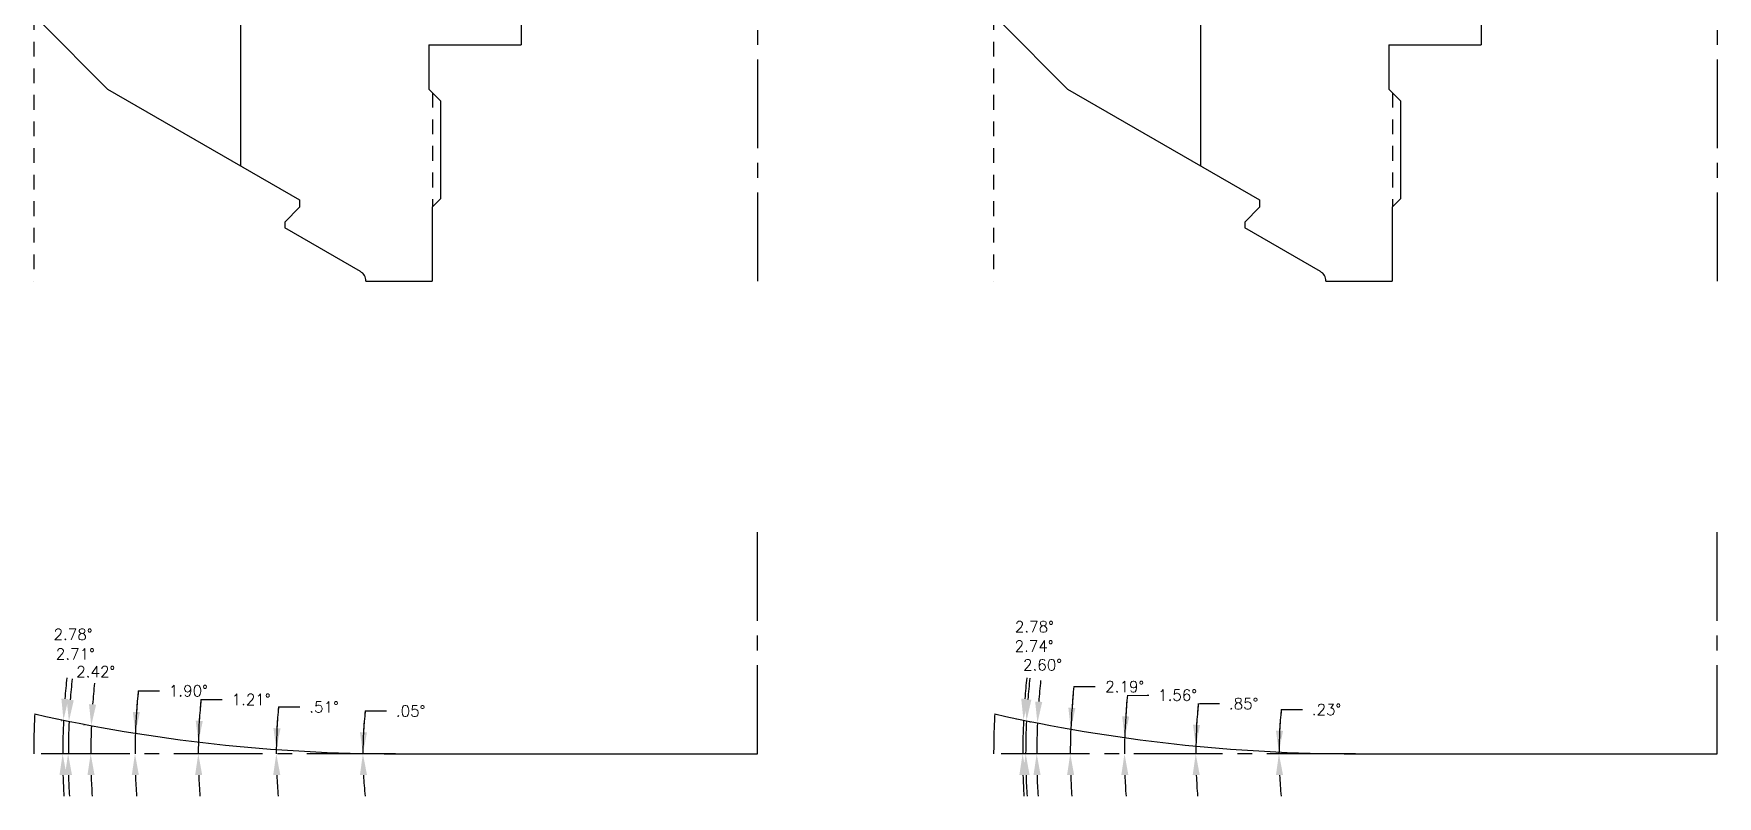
# Model space of a CAD drawing. Extents: x 129 to 184.4, y 10.4 to 28.2.
# Drawn here: x 153.84 to 168.09, y 10.4 to 16.85 of the extents above; entities that cross this region are included whole.
import ezdxf

# ---------------------------------------------------------------- set-up
doc = ezdxf.new("R2010")
doc.units = 0
doc.header["$MEASUREMENT"] = 0
doc.header["$PDMODE"] = 35
doc.linetypes.add('CENTER2', pattern=[1.125, 0.75, -0.125, 0.125, -0.125])
doc.linetypes.add('HIDDEN2', pattern=[0.1875, 0.125, -0.0625])
doc.layers.get('0').update_dxf_attribs({"linetype": 'CONTINUOUS'})
doc.layers.get('Defpoints').update_dxf_attribs({"color": 10, "linetype": 'CONTINUOUS'})
doc.layers.add('CLine', color=5, linetype='CENTER2')
doc.layers.add('Dims', color=4, linetype='CONTINUOUS')
doc.styles.add('RomanS', font='romans')
doc.dimstyles.get("Standard").update_dxf_attribs({"dimtxt": 0.094, "dimasz": 0.18, "dimexe": 0.0625, "dimexo": 0.0625, "dimgap": 0.09, "dimtad": 0, "dimtih": 1, "dimtoh": 1, "dimdec": 4, "dimzin": 4, "dimdsep": 46, "dimtxsty": 'RomanS', "dimcen": 0.09, "dimazin": 1, "dimtfac": 1, "dimtdec": 4, "dimtofl": 0, "dimtmove": 0, "dimatfit": 1, "dimfxl": 1, "dimtfill": 1, "dimtolj": 1, "dimtzin": 0, "dimarcsym": 0})

# ---------------------------------------------------------------- blocks, each defined once
blk = doc.blocks.new('*D172')
at = {"layer": 'Defpoints', "color": 0, "transparency": 16777216}
for p in [(156.629, 10.759), (156.629, 10.758), (156.629, 10.757), (159.968, 10.757)]:
    blk.add_point(p, dxfattribs=at)
at = {"layer": 'Dims', "color": 0, "lineweight": -2, "transparency": 16777216}
blk.add_line((156.649, 11.119), (156.829, 11.119), dxfattribs=at)
for start, end in [(173.772, 179.9533), (173.7743, 176.8638), (183.0895, 186.179)]:
    blk.add_arc((159.968, 10.757), 3.339, start, end, dxfattribs=at)
at = {"layer": 'Dims', "color": 0, "transparency": 16777216}
for points in [[(156.664, 10.938), (156.604, 10.94), (156.629, 10.759)], [(156.604, 10.576), (156.664, 10.578), (156.629, 10.757)]]:
    blk.add_solid(points, dxfattribs=at)
at = {"layer": 'Dims', "color": 0, "transparency": 16777216, "insert": (157.033, 11.119), "char_height": 0.094, "attachment_point": 5, "style": 'RomanS', "bg_fill": 3, "box_fill_scale": 1.25, "bg_fill_color": 256, "bg_fill_true_color": 13158600, "bg_fill_transparency": 0}
blk.add_mtext('\\A1;.05°', dxfattribs=at)
blk = doc.blocks.new('*D173')
at = {"layer": 'Defpoints', "color": 0, "transparency": 16777216}
for p in [(155.896, 10.793), (155.896, 10.769), (155.896, 10.757), (159.968, 10.757)]:
    blk.add_point(p, dxfattribs=at)
at = {"layer": 'Dims', "color": 0, "lineweight": -2, "transparency": 16777216}
blk.add_line((155.915, 11.153), (156.095, 11.153), dxfattribs=at)
for start, end in [(174.4201, 179.4878), (174.4214, 176.9546), (182.5332, 185.0664)]:
    blk.add_arc((159.968, 10.757), 4.072, start, end, dxfattribs=at)
at = {"layer": 'Dims', "color": 0, "transparency": 16777216}
for points in [[(155.932, 10.972), (155.872, 10.974), (155.896, 10.793)], [(155.87, 10.576), (155.93, 10.577), (155.896, 10.757)]]:
    blk.add_solid(points, dxfattribs=at)
at = {"layer": 'Dims', "color": 0, "transparency": 16777216, "insert": (156.3, 11.153), "char_height": 0.094, "attachment_point": 5, "style": 'RomanS', "bg_fill": 3, "box_fill_scale": 1.25, "bg_fill_color": 256, "bg_fill_true_color": 13158600, "bg_fill_transparency": 0}
blk.add_mtext('\\A1;.51°', dxfattribs=at)
blk = doc.blocks.new('*D174')
at = {"layer": 'Defpoints', "color": 0, "transparency": 16777216}
for p in [(155.237, 10.856), (155.236, 10.79), (155.236, 10.757), (159.968, 10.757)]:
    blk.add_point(p, dxfattribs=at)
at = {"layer": 'Dims', "color": 0, "lineweight": -2, "transparency": 16777216}
blk.add_line((155.258, 11.216), (155.438, 11.216), dxfattribs=at)
for start, end in [(174.4319, 178.7923), (174.4327, 176.6125), (182.1798, 184.3595)]:
    blk.add_arc((159.968, 10.757), 4.732, start, end, dxfattribs=at)
at = {"layer": 'Dims', "color": 0, "transparency": 16777216}
for points in [[(155.274, 11.035), (155.214, 11.037), (155.237, 10.856)], [(155.209, 10.576), (155.269, 10.577), (155.236, 10.757)]]:
    blk.add_solid(points, dxfattribs=at)
at = {"layer": 'Dims', "color": 0, "transparency": 16777216, "insert": (155.683, 11.216), "char_height": 0.094, "attachment_point": 5, "style": 'RomanS', "bg_fill": 3, "box_fill_scale": 1.25, "bg_fill_color": 256, "bg_fill_true_color": 13158600, "bg_fill_transparency": 0}
blk.add_mtext('\\A1;1.21°', dxfattribs=at)
blk = doc.blocks.new('*D175')
at = {"layer": 'Defpoints', "color": 0, "transparency": 16777216}
for p in [(154.703, 10.931), (154.7, 10.757), (154.701, 10.815), (159.968, 10.757)]:
    blk.add_point(p, dxfattribs=at)
at = {"layer": 'Dims', "color": 0, "lineweight": -2, "transparency": 16777216}
blk.add_line((154.727, 11.29), (154.907, 11.29), dxfattribs=at)
for start, end in [(174.1876, 178.1044), (174.1882, 176.1463), (181.9581, 183.9162)]:
    blk.add_arc((159.968, 10.757), 5.267, start, end, dxfattribs=at)
at = {"layer": 'Dims', "color": 0, "transparency": 16777216}
for points in [[(154.742, 11.109), (154.682, 11.112), (154.703, 10.931)], [(154.673, 10.576), (154.733, 10.577), (154.7, 10.757)]]:
    blk.add_solid(points, dxfattribs=at)
at = {"layer": 'Dims', "color": 0, "transparency": 16777216, "insert": (155.152, 11.29), "char_height": 0.094, "attachment_point": 5, "style": 'RomanS', "bg_fill": 3, "box_fill_scale": 1.25, "bg_fill_color": 256, "bg_fill_true_color": 13158600, "bg_fill_transparency": 0}
blk.add_mtext('\\A1;1.90°', dxfattribs=at)
blk = doc.blocks.new('*D176')
at = {"layer": 'Defpoints', "color": 0, "transparency": 16777216}
for p in [(154.331, 10.995), (154.326, 10.836), (154.326, 10.757), (159.968, 10.757)]:
    blk.add_point(p, dxfattribs=at)
at = {"layer": 'Dims', "color": 0, "lineweight": -2, "transparency": 16777216}
for p, q in [((154.269, 10.998), (154.268, 10.998)), ((154.264, 10.757), (154.263, 10.757))]:
    blk.add_line(p, q, dxfattribs=at)
for start, end in [(173.9197, 175.7477), (181.8279, 183.6559)]:
    blk.add_arc((159.968, 10.757), 5.642, start, end, dxfattribs=at)
at = {"layer": 'Dims', "color": 0, "transparency": 16777216}
for points in [[(154.371, 11.173), (154.311, 11.177), (154.33, 10.995)], [(154.298, 10.576), (154.358, 10.577), (154.325, 10.757)]]:
    blk.add_solid(points, dxfattribs=at)
at = {"layer": 'Dims', "color": 0, "transparency": 16777216, "insert": (154.368, 11.451), "char_height": 0.094, "attachment_point": 5, "style": 'RomanS', "bg_fill": 3, "box_fill_scale": 1.25, "bg_fill_color": 256, "bg_fill_true_color": 13158600, "bg_fill_transparency": 0}
blk.add_mtext('\\A1;2.42°', dxfattribs=at)
blk = doc.blocks.new('*D177')
at = {"layer": 'Defpoints', "color": 0, "transparency": 16777216}
for p in [(154.143, 11.032), (154.135, 10.848), (154.136, 10.757), (159.968, 10.757)]:
    blk.add_point(p, dxfattribs=at)
at = {"layer": 'Dims', "color": 0, "lineweight": -2, "transparency": 16777216}
for p, q in [((154.08, 11.035), (154.078, 11.035)), ((154.074, 10.757), (154.072, 10.757))]:
    blk.add_line(p, q, dxfattribs=at)
for start, end in [(173.7585, 175.5264), (181.768, 183.536)]:
    blk.add_arc((159.968, 10.757), 5.834, start, end, dxfattribs=at)
at = {"layer": 'Dims', "color": 0, "transparency": 16777216}
for points in [[(154.182, 11.21), (154.122, 11.214), (154.141, 11.032)], [(154.107, 10.576), (154.167, 10.577), (154.134, 10.757)]]:
    blk.add_solid(points, dxfattribs=at)
at = {"layer": 'Dims', "color": 0, "transparency": 16777216, "insert": (154.195, 11.601), "char_height": 0.094, "attachment_point": 5, "style": 'RomanS', "bg_fill": 3, "box_fill_scale": 1.25, "bg_fill_color": 256, "bg_fill_true_color": 13158600, "bg_fill_transparency": 0}
blk.add_mtext('\\A1;2.71°', dxfattribs=at)
blk = doc.blocks.new('*D178')
at = {"layer": 'Defpoints', "color": 0, "transparency": 16777216}
for p in [(154.096, 11.042), (154.089, 10.852), (154.089, 10.757), (159.968, 10.757)]:
    blk.add_point(p, dxfattribs=at)
at = {"layer": 'Dims', "color": 0, "lineweight": -2, "transparency": 16777216}
for p, q in [((154.033, 11.045), (154.033, 11.045)), ((154.026, 10.757), (154.026, 10.757))]:
    blk.add_line(p, q, dxfattribs=at)
for start, end in [(173.7147, 175.4689), (181.7542, 183.5083)]:
    blk.add_arc((159.968, 10.757), 5.88, start, end, dxfattribs=at)
at = {"layer": 'Dims', "color": 0, "transparency": 16777216}
for points in [[(154.136, 11.219), (154.077, 11.223), (154.095, 11.042)], [(154.061, 10.576), (154.121, 10.577), (154.088, 10.757)]]:
    blk.add_solid(points, dxfattribs=at)
at = {"layer": 'Dims', "color": 0, "transparency": 16777216, "insert": (154.176, 11.767), "char_height": 0.094, "attachment_point": 5, "style": 'RomanS', "bg_fill": 3, "box_fill_scale": 1.25, "bg_fill_color": 256, "bg_fill_true_color": 13158600, "bg_fill_transparency": 0}
blk.add_mtext('\\A1;2.78°', dxfattribs=at)
blk = doc.blocks.new('*D179')
at = {"layer": 'Defpoints', "color": 0, "transparency": 16777216}
for p in [(164.382, 10.772), (164.382, 10.762), (164.382, 10.757), (168.093, 10.757)]:
    blk.add_point(p, dxfattribs=at)
at = {"layer": 'Dims', "color": 0, "lineweight": -2, "transparency": 16777216}
blk.add_line((164.401, 11.131), (164.581, 11.131), dxfattribs=at)
for start, end in [(174.2071, 179.7684), (174.2088, 176.9886), (182.7798, 185.5596)]:
    blk.add_arc((168.093, 10.757), 3.71, start, end, dxfattribs=at)
at = {"layer": 'Dims', "color": 0, "transparency": 16777216}
for points in [[(164.417, 10.951), (164.357, 10.952), (164.382, 10.772)], [(164.357, 10.576), (164.417, 10.577), (164.382, 10.757)]]:
    blk.add_solid(points, dxfattribs=at)
at = {"layer": 'Dims', "color": 0, "transparency": 16777216, "insert": (164.785, 11.131), "char_height": 0.094, "attachment_point": 5, "style": 'RomanS', "bg_fill": 3, "box_fill_scale": 1.25, "bg_fill_color": 256, "bg_fill_true_color": 13158600, "bg_fill_transparency": 0}
blk.add_mtext('\\A1;.23°', dxfattribs=at)
blk = doc.blocks.new('*D180')
at = {"layer": 'Defpoints', "color": 0, "transparency": 16777216}
for p in [(163.678, 10.778), (163.678, 10.757), (163.679, 10.822), (168.093, 10.757)]:
    blk.add_point(p, dxfattribs=at)
at = {"layer": 'Dims', "color": 0, "lineweight": -2, "transparency": 16777216}
blk.add_line((163.699, 11.181), (163.879, 11.181), dxfattribs=at)
for start, end in [(174.4776, 179.1516), (174.4785, 176.8151), (182.3365, 184.673)]:
    blk.add_arc((168.093, 10.757), 4.414, start, end, dxfattribs=at)
at = {"layer": 'Dims', "color": 0, "transparency": 16777216}
for points in [[(163.715, 11.001), (163.655, 11.003), (163.679, 10.822)], [(163.652, 10.576), (163.712, 10.577), (163.678, 10.757)]]:
    blk.add_solid(points, dxfattribs=at)
at = {"layer": 'Dims', "color": 0, "transparency": 16777216, "insert": (164.083, 11.181), "char_height": 0.094, "attachment_point": 5, "style": 'RomanS', "bg_fill": 3, "box_fill_scale": 1.25, "bg_fill_color": 256, "bg_fill_true_color": 13158600, "bg_fill_transparency": 0}
blk.add_mtext('\\A1;.85°', dxfattribs=at)
blk = doc.blocks.new('*D181')
at = {"layer": 'Defpoints', "color": 0, "transparency": 16777216}
for p in [(163.077, 10.894), (163.075, 10.802), (163.075, 10.757), (168.093, 10.757)]:
    blk.add_point(p, dxfattribs=at)
at = {"layer": 'Dims', "color": 0, "lineweight": -2, "transparency": 16777216}
blk.add_line((163.1, 11.253), (163.28, 11.253), dxfattribs=at)
for start, end in [(174.3245, 178.4362), (174.3252, 176.3807), (182.0555, 184.111)]:
    blk.add_arc((168.093, 10.757), 5.018, start, end, dxfattribs=at)
at = {"layer": 'Dims', "color": 0, "transparency": 16777216}
for points in [[(163.115, 11.072), (163.055, 11.075), (163.077, 10.894)], [(163.048, 10.576), (163.108, 10.577), (163.075, 10.757)]]:
    blk.add_solid(points, dxfattribs=at)
at = {"layer": 'Dims', "color": 0, "transparency": 16777216, "insert": (163.524, 11.253), "char_height": 0.094, "attachment_point": 5, "style": 'RomanS', "bg_fill": 3, "box_fill_scale": 1.25, "bg_fill_color": 256, "bg_fill_true_color": 13158600, "bg_fill_transparency": 0}
blk.add_mtext('\\A1;1.56°', dxfattribs=at)
blk = doc.blocks.new('*D182')
at = {"layer": 'Defpoints', "color": 0, "transparency": 16777216}
for p in [(162.62, 10.966), (162.616, 10.757), (162.617, 10.826), (168.093, 10.757)]:
    blk.add_point(p, dxfattribs=at)
at = {"layer": 'Dims', "color": 0, "lineweight": -2, "transparency": 16777216}
blk.add_line((162.646, 11.325), (162.826, 11.325), dxfattribs=at)
for start, end in [(174.0461, 177.8133), (174.0466, 175.93), (181.8834, 183.7667)]:
    blk.add_arc((168.093, 10.757), 5.476, start, end, dxfattribs=at)
at = {"layer": 'Dims', "color": 0, "transparency": 16777216}
for points in [[(162.66, 11.144), (162.6, 11.147), (162.62, 10.966)], [(162.589, 10.576), (162.649, 10.577), (162.616, 10.757)]]:
    blk.add_solid(points, dxfattribs=at)
at = {"layer": 'Dims', "color": 0, "transparency": 16777216, "insert": (163.077, 11.325), "char_height": 0.094, "attachment_point": 5, "style": 'RomanS', "bg_fill": 3, "box_fill_scale": 1.25, "bg_fill_color": 256, "bg_fill_true_color": 13158600, "bg_fill_transparency": 0}
blk.add_mtext('\\A1;2.19°', dxfattribs=at)
blk = doc.blocks.new('*D183')
at = {"layer": 'Defpoints', "color": 0, "transparency": 16777216}
for p in [(162.338, 11.018), (162.333, 10.844), (162.332, 10.757), (168.093, 10.757)]:
    blk.add_point(p, dxfattribs=at)
at = {"layer": 'Dims', "color": 0, "lineweight": -2, "transparency": 16777216}
for p, q in [((162.276, 11.021), (162.275, 11.021)), ((162.27, 10.757), (162.269, 10.757))]:
    blk.add_line(p, q, dxfattribs=at)
for start, end in [(173.8199, 175.6103), (181.7903, 183.5807)]:
    blk.add_arc((168.093, 10.757), 5.761, start, end, dxfattribs=at)
at = {"layer": 'Dims', "color": 0, "transparency": 16777216}
for points in [[(162.379, 11.196), (162.319, 11.199), (162.338, 11.018)], [(162.305, 10.576), (162.365, 10.577), (162.332, 10.757)]]:
    blk.add_solid(points, dxfattribs=at)
at = {"layer": 'Dims', "color": 0, "transparency": 16777216, "insert": (162.381, 11.509), "char_height": 0.094, "attachment_point": 5, "style": 'RomanS', "bg_fill": 3, "box_fill_scale": 1.25, "bg_fill_color": 256, "bg_fill_true_color": 13158600, "bg_fill_transparency": 0}
blk.add_mtext('\\A1;2.60°', dxfattribs=at)
blk = doc.blocks.new('*D184')
at = {"layer": 'Defpoints', "color": 0, "transparency": 16777216}
for p in [(162.245, 11.036), (162.24, 10.85), (162.239, 10.757), (168.093, 10.757)]:
    blk.add_point(p, dxfattribs=at)
at = {"layer": 'Dims', "color": 0, "lineweight": -2, "transparency": 16777216}
for p, q in [((162.308, 11.033), (162.308, 11.033)), ((162.301, 10.757), (162.301, 10.757))]:
    blk.add_line(p, q, dxfattribs=at)
for start, end in [(173.737, 175.4989), (181.7619, 183.5237)]:
    blk.add_arc((168.093, 10.757), 5.854, start, end, dxfattribs=at)
at = {"layer": 'Dims', "color": 0, "transparency": 16777216}
for points in [[(162.287, 11.214), (162.227, 11.218), (162.246, 11.036)], [(162.212, 10.576), (162.272, 10.577), (162.239, 10.757)]]:
    blk.add_solid(points, dxfattribs=at)
at = {"layer": 'Dims', "color": 0, "transparency": 16777216, "insert": (162.31, 11.668), "char_height": 0.094, "attachment_point": 5, "style": 'RomanS', "bg_fill": 3, "box_fill_scale": 1.25, "bg_fill_color": 256, "bg_fill_true_color": 13158600, "bg_fill_transparency": 0}
blk.add_mtext('\\A1;2.74°', dxfattribs=at)
blk = doc.blocks.new('*D185')
at = {"layer": 'Defpoints', "color": 0, "transparency": 16777216}
for p in [(162.221, 11.042), (162.213, 10.852), (162.214, 10.757), (168.093, 10.757)]:
    blk.add_point(p, dxfattribs=at)
at = {"layer": 'Dims', "color": 0, "lineweight": -2, "transparency": 16777216}
for p, q in [((162.158, 11.045), (162.157, 11.045)), ((162.151, 10.757), (162.15, 10.757))]:
    blk.add_line(p, q, dxfattribs=at)
for start, end in [(173.715, 175.4691), (181.754, 183.508)]:
    blk.add_arc((168.093, 10.757), 5.88, start, end, dxfattribs=at)
at = {"layer": 'Dims', "color": 0, "transparency": 16777216}
for points in [[(162.261, 11.219), (162.201, 11.223), (162.22, 11.042)], [(162.185, 10.576), (162.245, 10.577), (162.213, 10.757)]]:
    blk.add_solid(points, dxfattribs=at)
at = {"layer": 'Dims', "color": 0, "transparency": 16777216, "insert": (162.312, 11.832), "char_height": 0.094, "attachment_point": 5, "style": 'RomanS', "bg_fill": 3, "box_fill_scale": 1.25, "bg_fill_color": 256, "bg_fill_true_color": 13158600, "bg_fill_transparency": 0}
blk.add_mtext('\\A1;2.78°', dxfattribs=at)

msp = doc.modelspace()

# ---------------------------------------------------------------- linework, layer by layer
at = {"color": 8}
for p, q in [((155.59266, 24.00668), (155.59266, 15.73286)), ((163.71766, 24.00668), (163.71766, 15.73286))]:
    msp.add_line(p, q, dxfattribs=at)
for p, q in [((157.96766, 22.22543), (157.96766, 16.75668)), ((166.09266, 22.22543), (166.09266, 16.75668)), ((153.90516, 16.94488), (154.46766, 16.38238)), ((162.03016, 16.94488), (162.59266, 16.38238)), ((157.18641, 16.75668), (157.18641, 16.38168)), ((157.18641, 16.75668), (157.96766, 16.75668)), ((165.31141, 16.75668), (165.31141, 16.38168)), ((165.31141, 16.75668), (166.09266, 16.75668)), ((154.46766, 16.38238), (156.09266, 15.44418)), ((157.18641, 16.38168), (157.28531, 16.28278)), ((157.28531, 16.28278), (157.28531, 15.45183)), ((162.59266, 16.38238), (164.21766, 15.44418)), ((165.31141, 16.38168), (165.41031, 16.28278)), ((165.41031, 16.28278), (165.41031, 15.45183)), ((156.09266, 15.44418), (156.09266, 15.38168)), ((157.21516, 15.38168), (157.28531, 15.45183)), ((164.21766, 15.44418), (164.21766, 15.38168)), ((165.34016, 15.38168), (165.41031, 15.45183)), ((156.09266, 15.38168), (155.96766, 15.25668)), ((155.96766, 15.25668), (155.96766, 15.20773)), ((157.21516, 15.38168), (157.21516, 14.75668)), ((164.21766, 15.38168), (164.09266, 15.25668)), ((164.09266, 15.25668), (164.09266, 15.20773)), ((165.34016, 15.38168), (165.34016, 14.75668)), ((156.60829, 14.83787), (155.96766, 15.20773)), ((164.73329, 14.83787), (164.09266, 15.20773)), ((156.65516, 14.75668), (157.21516, 14.75668)), ((164.78016, 14.75668), (165.34016, 14.75668))]:
    msp.add_line(p, q)
at = {"color": 1, "linetype": 'HIDDEN2'}
for p, q in [((153.84266, 17.00738), (153.84266, 14.75668)), ((161.96766, 17.00738), (161.96766, 14.75668))]:
    msp.add_line(p, q, dxfattribs=at)
at = {"color": 8, "linetype": 'HIDDEN2'}
for p, q in [((157.21766, 16.35043), (157.21766, 15.38418)), ((165.34266, 16.35043), (165.34266, 15.38418))]:
    msp.add_line(p, q, dxfattribs=at)
at = {"color": 1}
for p, q in [((156.90516, 10.75668), (159.96766, 10.75668)), ((165.03016, 10.75668), (168.09266, 10.75668))]:
    msp.add_line(p, q, dxfattribs=at)
for centre, radius, start, end in [((156.56141, 14.75668), 0.09375, 0, 60), ((164.68641, 14.75668), 0.09375, 0, 60), ((159.96766, 10.75668), 5.87903, 177.223056, 180), ((159.96766, 10.75668), 5.83157, 177.294435, 180), ((159.96766, 10.75668), 5.64142, 177.575638, 180), ((168.09266, 10.75668), 5.87903, 177.223056, 180), ((168.09266, 10.75668), 5.85403, 177.260712, 180), ((168.09266, 10.75668), 5.76041, 177.40059, 180), ((159.96766, 10.75668), 5.26726, 178.104353, 180), ((159.96766, 10.75668), 4.73164, 178.792255, 180), ((168.09266, 10.75668), 5.47625, 177.813305, 180), ((168.09266, 10.75668), 5.01768, 178.436171, 180), ((159.96766, 10.75668), 4.07152, 179.487798, 180), ((159.96766, 10.75668), 3.33855, 179.953289, 180), ((168.09266, 10.75668), 4.41424, 179.151572, 180), ((168.09266, 10.75668), 3.71042, 179.76838, 180)]:
    msp.add_arc(centre, radius, start, end)
for centre in [(156.90516, 24.75668), (165.03016, 24.75668)]:
    msp.add_arc(centre, 14, 257.403283, 270, dxfattribs=at)
at = {"layer": 'CLine'}
for p, q in [((159.96766, 26.75668), (159.96766, 14.75668)), ((168.09266, 26.75668), (168.09266, 14.75668)), ((159.96766, 10.75668), (159.96766, 12.65785)), ((168.09266, 10.75668), (168.09266, 12.65785)), ((156.90516, 10.75668), (153.84266, 10.75668)), ((165.03016, 10.75668), (161.96766, 10.75668))]:
    msp.add_line(p, q, dxfattribs=at)
for centre in [(159.96766, 10.75668), (168.09266, 10.75668)]:
    msp.add_arc(centre, 6.125, 176.84606, 180, dxfattribs=at)

# ---------------------------------------------------------------- next in the draw order: dimensions: what is measured, and where the dimension line sits
at = {"layer": 'Dims'}
for base, center, p1, p2, picture, middle in [((156.62912, 10.75758), (159.96766, 10.75668), (156.62912, 10.7594), (156.62912, 10.75668), '*D172', (157.03296, 11.11886)), ((164.38225, 10.76168), (168.09266, 10.75668), (164.38228, 10.77168), (164.38224, 10.75668), '*D179', (164.78534, 11.13118))]:
    dim = msp.add_angular_dim_3p(base=base, center=center, p1=p1, p2=p2, dimstyle='Standard', dxfattribs=at)
    dim.commit()
    dim.dimension.update_dxf_attribs({"geometry": picture, "text_midpoint": middle})

# ---------------------------------------------------------------- next in the draw order: dimensions: what is measured, and where the dimension line sits
for base, center, p1, p2, picture, middle in [((155.89616, 10.76881), (159.96766, 10.75668), (155.8963, 10.79307), (155.89614, 10.75668), '*D173', (156.29958, 11.15256)), ((163.67848, 10.77846), (168.09266, 10.75668), (163.67891, 10.82204), (163.67842, 10.75668), '*D180', (164.08305, 11.18148))]:
    dim = msp.add_angular_dim_3p(base=base, center=center, p1=p1, p2=p2, dimstyle='Standard', dxfattribs=at)
    dim.commit()
    dim.dimension.update_dxf_attribs({"geometry": picture, "text_midpoint": middle})

# ---------------------------------------------------------------- next in the draw order: dimensions: what is measured, and where the dimension line sits
for base, center, p1, p2, picture, middle in [((155.23614, 10.78992), (159.96766, 10.75668), (155.23707, 10.85641), (155.23602, 10.75668), '*D174', (155.68277, 11.21578)), ((163.07519, 10.80233), (168.09266, 10.75668), (163.07685, 10.89361), (163.07498, 10.75668), '*D181', (163.524, 11.25289))]:
    dim = msp.add_angular_dim_3p(base=base, center=center, p1=p1, p2=p2, dimstyle='Standard', dxfattribs=at)
    dim.commit()
    dim.dimension.update_dxf_attribs({"geometry": picture, "text_midpoint": middle})

# ---------------------------------------------------------------- next in the draw order: dimensions: what is measured, and where the dimension line sits
for base, center, p1, p2, picture, middle in [((154.70072, 10.81476), (159.96766, 10.75668), (154.70328, 10.93091), (154.7004, 10.75668), '*D175', (155.15191, 11.2901)), ((162.61686, 10.82634), (168.09266, 10.75668), (162.6204, 10.96563), (162.61641, 10.75668), '*D182', (163.0771, 11.32472))]:
    dim = msp.add_angular_dim_3p(base=base, center=center, p1=p1, p2=p2, dimstyle='Standard', dxfattribs=at)
    dim.commit()
    dim.dimension.update_dxf_attribs({"geometry": picture, "text_midpoint": middle})

# ---------------------------------------------------------------- next in the draw order: dimensions: what is measured, and where the dimension line sits
for base, center, p1, p2, picture, middle in [((162.33257, 10.84379), (168.09266, 10.75668), (162.33819, 11.01793), (162.33226, 10.75668), '*D183', (162.38119, 11.50859)), ((154.326, 10.83625), (159.96766, 10.75668), (154.33129, 10.99531), (154.32624, 10.75668), '*D176', (154.36834, 11.45115))]:
    dim = msp.add_angular_dim_3p(base=base, center=center, p1=p1, p2=p2, dimstyle='Standard', dxfattribs=at)
    dim.commit()
    dim.dimension.update_dxf_attribs({"geometry": picture, "text_midpoint": middle, "dimtype": 165})

# ---------------------------------------------------------------- next in the draw order: dimensions: what is measured, and where the dimension line sits
for base, center, p1, p2, picture, middle in [((162.23956, 10.84996), (168.09266, 10.75668), (162.24532, 11.03645), (162.23863, 10.75668), '*D184', (162.31017, 11.66787)), ((154.13483, 10.84849), (159.96766, 10.75668), (154.14259, 11.03195), (154.13609, 10.75668), '*D177', (154.19548, 11.60062))]:
    dim = msp.add_angular_dim_3p(base=base, center=center, p1=p1, p2=p2, dimstyle='Standard', dxfattribs=at)
    dim.commit()
    dim.dimension.update_dxf_attribs({"geometry": picture, "text_midpoint": middle, "dimtype": 165})

# ---------------------------------------------------------------- next in the draw order: dimensions: what is measured, and where the dimension line sits
for base, center, p1, p2, picture, middle in [((154.08889, 10.85166), (159.96766, 10.75668), (154.09554, 11.0415), (154.08863, 10.75668), '*D178', (154.17553, 11.76671)), ((162.21338, 10.85167), (168.09266, 10.75668), (162.22054, 11.0415), (162.21363, 10.75668), '*D185', (162.31175, 11.83188))]:
    dim = msp.add_angular_dim_3p(base=base, center=center, p1=p1, p2=p2, dimstyle='Standard', dxfattribs=at)
    dim.commit()
    dim.dimension.update_dxf_attribs({"geometry": picture, "text_midpoint": middle, "dimtype": 165})

doc.saveas('drawing.dxf')
